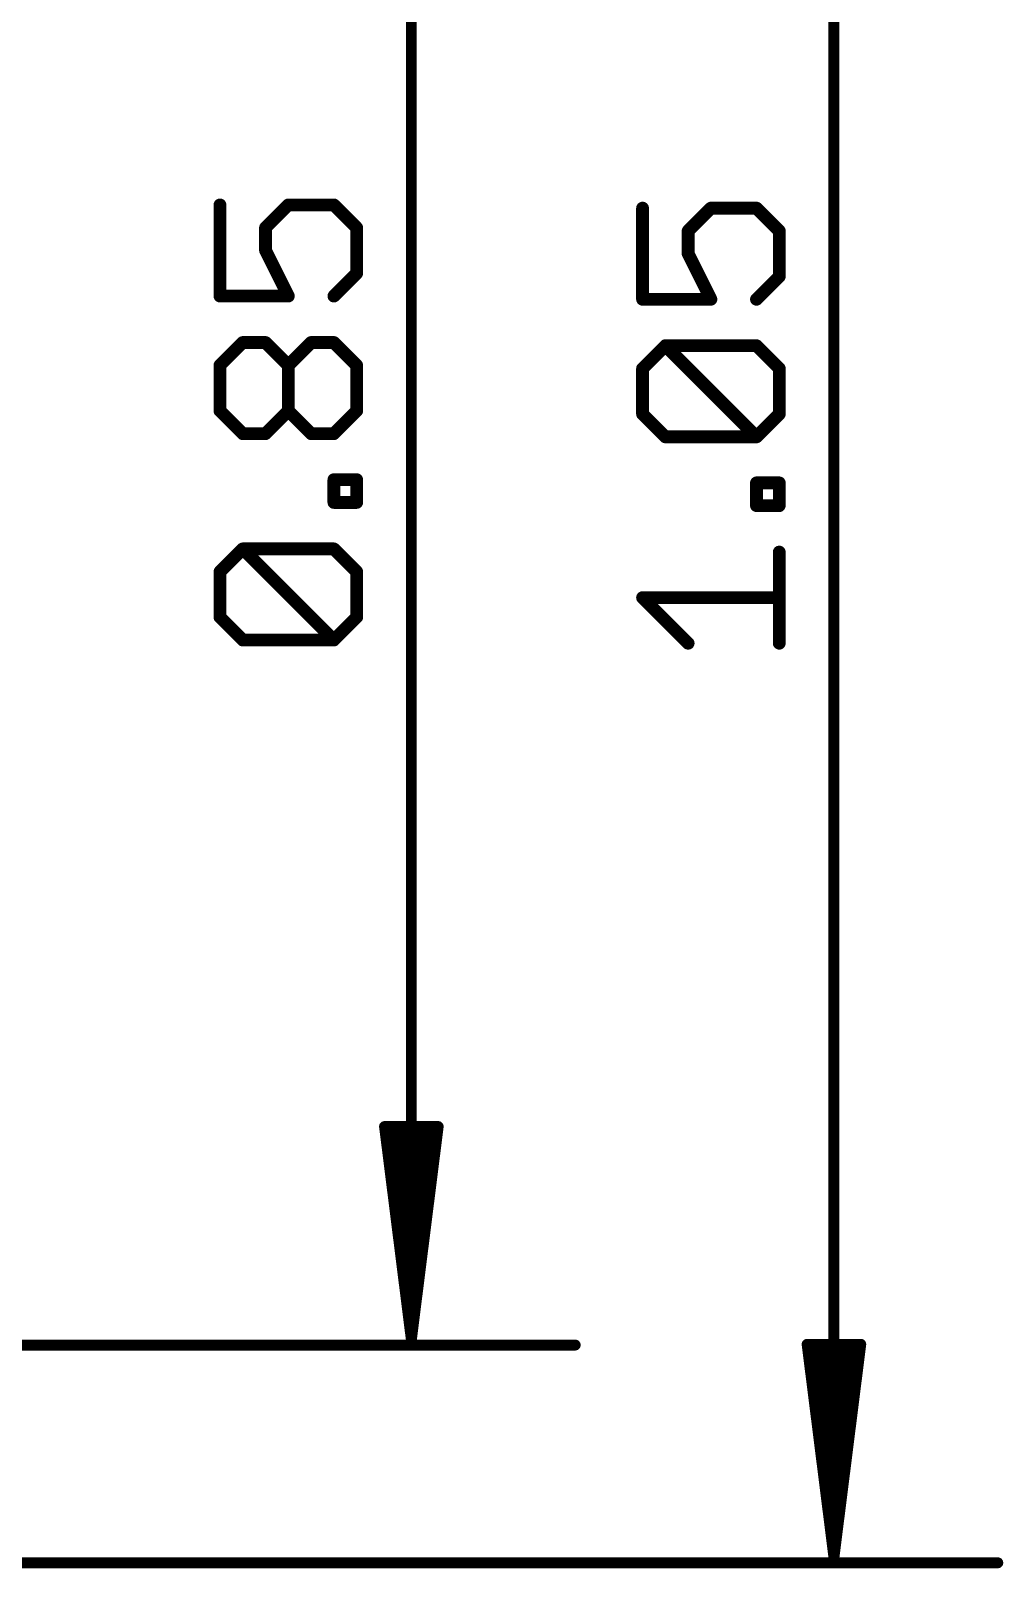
# Model space of a CAD drawing. Extents: x -5.2 to 31.1, y -9.3 to 38.1.
# Drawn here: x 19.55 to 31.12, y -0.12 to 18.18 of the extents above; entities that cross this region are included whole.
import ezdxf

# ---------------------------------------------------------------- set-up
doc = ezdxf.new("R2010")
doc.units = 0
doc.layers.add('47', color=253, linetype='CONTINUOUS')

msp = doc.modelspace()

# ---------------------------------------------------------------- linework, layer by layer
at = {"layer": '47'}
for points, const_width in [([(29.1084, 0.0142), (29.1084, 26.5796)], 0.13), ([(24.0792, 2.605), (24.0792, 24.065)], 0.13), ([(21.8015, 16.1074), (21.8015, 15.0227)], 0.1524), ([(22.3438, 15.8362), (22.615, 16.1074)], 0.1524), ([(22.615, 16.1074), (23.1573, 16.1074)], 0.1524), ([(23.1573, 16.1074), (23.4285, 15.8362)], 0.1524), ([(26.8307, 16.0693), (26.8307, 14.9846)], 0.1524), ([(27.373, 15.7981), (27.6442, 16.0693)], 0.1524), ([(27.6442, 16.0693), (28.1865, 16.0693)], 0.1524), ([(28.1865, 16.0693), (28.4577, 15.7981)], 0.1524), ([(22.3438, 15.565), (22.3438, 15.8362)], 0.1524), ([(23.4285, 15.8362), (23.4285, 15.2939)], 0.1524), ([(27.373, 15.5269), (27.373, 15.7981)], 0.1524), ([(28.4577, 15.7981), (28.4577, 15.2558)], 0.1524), ([(22.615, 15.0227), (22.3438, 15.565)], 0.1524), ([(27.6442, 14.9846), (27.373, 15.5269)], 0.1524), ([(23.4285, 15.2939), (23.1573, 15.0227)], 0.1524), ([(28.4577, 15.2558), (28.1865, 14.9846)], 0.1524), ([(21.8015, 15.0227), (22.615, 15.0227)], 0.1524), ([(26.8307, 14.9846), (27.6442, 14.9846)], 0.1524), ([(21.8015, 14.199), (22.0727, 14.4702)], 0.1524), ([(22.0727, 14.4702), (22.3438, 14.4702)], 0.1524), ([(22.3438, 14.4702), (22.615, 14.199)], 0.1524), ([(22.615, 14.199), (22.8862, 14.4702)], 0.1524), ([(22.8862, 14.4702), (23.1573, 14.4702)], 0.1524), ([(23.1573, 14.4702), (23.4285, 14.199)], 0.1524), ([(26.8307, 14.1609), (27.1019, 14.4321)], 0.1524), ([(27.1019, 14.4321), (28.1865, 14.4321)], 0.1524), ([(28.1865, 13.3474), (27.1019, 14.4321)], 0.1524), ([(28.1865, 14.4321), (28.4577, 14.1609)], 0.1524), ([(21.8015, 13.6567), (21.8015, 14.199)], 0.1524), ([(22.615, 13.6567), (22.615, 14.199)], 0.1524), ([(23.4285, 14.199), (23.4285, 13.6567)], 0.1524), ([(26.8307, 13.6186), (26.8307, 14.1609)], 0.1524), ([(28.4577, 14.1609), (28.4577, 13.6186)], 0.1524), ([(22.0727, 13.3855), (21.8015, 13.6567)], 0.1524), ([(22.615, 13.6567), (22.3438, 13.3855)], 0.1524), ([(22.8862, 13.3855), (22.615, 13.6567)], 0.1524), ([(23.4285, 13.6567), (23.1573, 13.3855)], 0.1524), ([(27.1019, 13.3474), (26.8307, 13.6186)], 0.1524), ([(28.4577, 13.6186), (28.1865, 13.3474)], 0.1524), ([(22.3438, 13.3855), (22.0727, 13.3855)], 0.1524), ([(23.1573, 13.3855), (22.8862, 13.3855)], 0.1524), ([(28.1865, 13.3474), (27.1019, 13.3474)], 0.1524), ([(23.1573, 12.567), (23.1573, 12.8381)], 0.1524), ([(23.1573, 12.8381), (23.4285, 12.8381)], 0.1524), ([(23.4285, 12.8381), (23.4285, 12.567)], 0.1524), ([(28.1865, 12.5289), (28.1865, 12.8)], 0.1524), ([(28.1865, 12.8), (28.4577, 12.8)], 0.1524), ([(28.4577, 12.8), (28.4577, 12.5289)], 0.1524), ([(23.4285, 12.567), (23.1573, 12.567)], 0.1524), ([(28.4577, 12.5289), (28.1865, 12.5289)], 0.1524), ([(21.8015, 11.7433), (22.0727, 12.0145)], 0.1524), ([(22.0727, 12.0145), (23.1573, 12.0145)], 0.1524), ([(23.1573, 10.9298), (22.0727, 12.0145)], 0.1524), ([(23.1573, 12.0145), (23.4285, 11.7433)], 0.1524), ([(28.4577, 10.8917), (28.4577, 11.9764)], 0.1524), ([(21.8015, 11.201), (21.8015, 11.7433)], 0.1524), ([(23.4285, 11.7433), (23.4285, 11.201)], 0.1524), ([(27.373, 10.8917), (26.8307, 11.434)], 0.1524), ([(26.8307, 11.434), (28.4577, 11.434)], 0.1524), ([(22.0727, 10.9298), (21.8015, 11.201)], 0.1524), ([(23.4285, 11.201), (23.1573, 10.9298)], 0.1524), ([(23.1573, 10.9298), (22.0727, 10.9298)], 0.1524), ([(24.0792, 2.605), (23.76, 5.14)], 0.13), ([(23.76, 5.14), (24.3984, 5.14)], 0.13), ([(24.0792, 2.605), (23.8192, 5.14)], 0.13), ([(24.0792, 2.605), (23.9492, 5.14)], 0.13), ([(24.3984, 5.14), (24.0792, 2.605)], 0.13), ([(24.2092, 5.14), (24.0792, 2.605)], 0.13), ([(24.3392, 5.14), (24.0792, 2.605)], 0.13), ([(16.5608, 2.54), (26.0292, 2.54)], 0.13), ([(29.1084, 0.0142), (28.7892, 2.5492)], 0.13), ([(28.7892, 2.5492), (29.4276, 2.5492)], 0.13), ([(29.1084, 0.0142), (28.8484, 2.5492)], 0.13), ([(29.1084, 0.0142), (28.9784, 2.5492)], 0.13), ([(29.4276, 2.5492), (29.1084, 0.0142)], 0.13), ([(29.2384, 2.5492), (29.1084, 0.0142)], 0.13), ([(29.3684, 2.5492), (29.1084, 0.0142)], 0.13), ([(10.6172, -0.0508), (31.0584, -0.0508)], 0.13)]:
    msp.add_lwpolyline(points, dxfattribs=dict(at, const_width=const_width))
for points, const_width in [([(21.8396, 16.1074, 1), (21.7634, 16.1074)], 0.0762), ([(22.615, 16.1455, 1), (22.615, 16.0693)], 0.0762), ([(22.6419, 16.0804, 1), (22.5881, 16.1343)], 0.0762), ([(23.1843, 16.1343, 1), (23.1304, 16.0804)], 0.0762), ([(23.1573, 16.0693, 1), (23.1573, 16.1455)], 0.0762), ([(26.8688, 16.0693, 1), (26.7926, 16.0693)], 0.0762), ([(27.6442, 16.1074, 1), (27.6442, 16.0312)], 0.0762), ([(27.6711, 16.0423, 1), (27.6173, 16.0962)], 0.0762), ([(28.2135, 16.0962, 1), (28.1596, 16.0423)], 0.0762), ([(28.1865, 16.0312, 1), (28.1865, 16.1074)], 0.0762), ([(22.3819, 15.8362, 1), (22.3057, 15.8362)], 0.0762), ([(22.3169, 15.8631, 1), (22.3708, 15.8093)], 0.0762), ([(23.4666, 15.8362, 1), (23.3904, 15.8362)], 0.0762), ([(23.4016, 15.8093, 1), (23.4554, 15.8631)], 0.0762), ([(27.4111, 15.7981, 1), (27.3349, 15.7981)], 0.0762), ([(27.3461, 15.825, 1), (27.4, 15.7712)], 0.0762), ([(28.4958, 15.7981, 1), (28.4196, 15.7981)], 0.0762), ([(28.4308, 15.7712, 1), (28.4846, 15.825)], 0.0762), ([(22.3057, 15.565, 1), (22.3819, 15.565)], 0.0762), ([(22.3779, 15.5821, 1), (22.3098, 15.548)], 0.0762), ([(27.3349, 15.5269, 1), (27.4111, 15.5269)], 0.0762), ([(27.4071, 15.544, 1), (27.339, 15.5099)], 0.0762), ([(23.4554, 15.2669, 1), (23.4016, 15.3208)], 0.0762), ([(23.3904, 15.2939, 1), (23.4666, 15.2939)], 0.0762), ([(28.4196, 15.2558, 1), (28.4958, 15.2558)], 0.0762), ([(28.4846, 15.2288, 1), (28.4308, 15.2827)], 0.0762), ([(21.8015, 15.0608, 1), (21.8015, 14.9846)], 0.0762), ([(21.7634, 15.0227, 1), (21.8396, 15.0227)], 0.0762), ([(22.5809, 15.0057, 1), (22.6491, 15.0397)], 0.0762), ([(22.615, 14.9846, 1), (22.615, 15.0608)], 0.0762), ([(23.1304, 15.0496, 1), (23.1843, 14.9958)], 0.0762), ([(26.8307, 15.0227, 1), (26.8307, 14.9465)], 0.0762), ([(26.7926, 14.9846, 1), (26.8688, 14.9846)], 0.0762), ([(27.6101, 14.9676, 1), (27.6783, 15.0016)], 0.0762), ([(27.6442, 14.9465, 1), (27.6442, 15.0227)], 0.0762), ([(28.1596, 15.0115, 1), (28.2135, 14.9577)], 0.0762), ([(22.0727, 14.5083, 1), (22.0727, 14.4321)], 0.0762), ([(22.0996, 14.4433, 1), (22.0457, 14.4971)], 0.0762), ([(22.3708, 14.4971, 1), (22.3169, 14.4433)], 0.0762), ([(22.3438, 14.4321, 1), (22.3438, 14.5083)], 0.0762), ([(22.8862, 14.5083, 1), (22.8862, 14.4321)], 0.0762), ([(22.9131, 14.4433, 1), (22.8592, 14.4971)], 0.0762), ([(23.1843, 14.4971, 1), (23.1304, 14.4433)], 0.0762), ([(23.1573, 14.4321, 1), (23.1573, 14.5083)], 0.0762), ([(27.1019, 14.4702, 1), (27.1019, 14.394)], 0.0762), ([(27.1288, 14.459, 1), (27.0749, 14.4052)], 0.0762), ([(27.1288, 14.4052, 1), (27.0749, 14.459)], 0.0762), ([(28.2135, 14.459, 1), (28.1596, 14.4052)], 0.0762), ([(28.1865, 14.394, 1), (28.1865, 14.4702)], 0.0762), ([(21.8396, 14.199, 1), (21.7634, 14.199)], 0.0762), ([(22.6531, 14.199, 1), (22.5769, 14.199)], 0.0762), ([(23.4666, 14.199, 1), (23.3904, 14.199)], 0.0762), ([(21.7746, 14.226, 1), (21.8285, 14.1721)], 0.0762), ([(22.5881, 14.226, 1), (22.6419, 14.1721)], 0.0762), ([(22.5881, 14.1721, 1), (22.6419, 14.226)], 0.0762), ([(23.4016, 14.1721, 1), (23.4554, 14.226)], 0.0762), ([(26.8688, 14.1609, 1), (26.7926, 14.1609)], 0.0762), ([(26.8038, 14.1879, 1), (26.8577, 14.134)], 0.0762), ([(28.4958, 14.1609, 1), (28.4196, 14.1609)], 0.0762), ([(28.4308, 14.134, 1), (28.4846, 14.1879)], 0.0762), ([(21.8285, 13.6836, 1), (21.7746, 13.6298)], 0.0762), ([(22.6419, 13.6836, 1), (22.5881, 13.6298)], 0.0762), ([(22.6419, 13.6298, 1), (22.5881, 13.6836)], 0.0762), ([(23.4554, 13.6298, 1), (23.4016, 13.6836)], 0.0762), ([(21.7634, 13.6567, 1), (21.8396, 13.6567)], 0.0762), ([(22.5769, 13.6567, 1), (22.6531, 13.6567)], 0.0762), ([(23.3904, 13.6567, 1), (23.4666, 13.6567)], 0.0762), ([(26.7926, 13.6186, 1), (26.8688, 13.6186)], 0.0762), ([(26.8577, 13.6455, 1), (26.8038, 13.5917)], 0.0762), ([(28.4196, 13.6186, 1), (28.4958, 13.6186)], 0.0762), ([(28.4846, 13.5917, 1), (28.4308, 13.6455)], 0.0762), ([(22.0727, 13.4236, 1), (22.0727, 13.3474)], 0.0762), ([(22.0457, 13.3586, 1), (22.0996, 13.4125)], 0.0762), ([(22.3169, 13.4125, 1), (22.3708, 13.3586)], 0.0762), ([(22.3438, 13.3474, 1), (22.3438, 13.4236)], 0.0762), ([(22.8862, 13.4236, 1), (22.8862, 13.3474)], 0.0762), ([(22.8592, 13.3586, 1), (22.9131, 13.4125)], 0.0762), ([(23.1304, 13.4125, 1), (23.1843, 13.3586)], 0.0762), ([(23.1573, 13.3474, 1), (23.1573, 13.4236)], 0.0762), ([(27.1019, 13.3855, 1), (27.1019, 13.3093)], 0.0762), ([(27.0749, 13.3205, 1), (27.1288, 13.3744)], 0.0762), ([(28.1596, 13.3744, 1), (28.2135, 13.3205)], 0.0762), ([(28.1596, 13.3205, 1), (28.2135, 13.3744)], 0.0762), ([(28.1865, 13.3093, 1), (28.1865, 13.3855)], 0.0762), ([(23.1954, 12.8381, 1), (23.1192, 12.8381)], 0.0762), ([(23.1573, 12.8762, 1), (23.1573, 12.8)], 0.0762), ([(23.4666, 12.8381, 1), (23.3904, 12.8381)], 0.0762), ([(23.4285, 12.8, 1), (23.4285, 12.8762)], 0.0762), ([(28.2246, 12.8, 1), (28.1484, 12.8)], 0.0762), ([(28.1865, 12.8381, 1), (28.1865, 12.7619)], 0.0762), ([(28.4958, 12.8, 1), (28.4196, 12.8)], 0.0762), ([(28.4577, 12.7619, 1), (28.4577, 12.8381)], 0.0762), ([(23.1573, 12.6051, 1), (23.1573, 12.5289)], 0.0762), ([(23.4285, 12.5289, 1), (23.4285, 12.6051)], 0.0762), ([(23.1192, 12.567, 1), (23.1954, 12.567)], 0.0762), ([(23.3904, 12.567, 1), (23.4666, 12.567)], 0.0762), ([(28.1865, 12.567, 1), (28.1865, 12.4908)], 0.0762), ([(28.1484, 12.5289, 1), (28.2246, 12.5289)], 0.0762), ([(28.4196, 12.5289, 1), (28.4958, 12.5289)], 0.0762), ([(28.4577, 12.4908, 1), (28.4577, 12.567)], 0.0762), ([(22.0996, 12.0414, 1), (22.0457, 11.9875)], 0.0762), ([(22.0727, 12.0526, 1), (22.0727, 11.9764)], 0.0762), ([(22.0996, 11.9875, 1), (22.0457, 12.0414)], 0.0762), ([(23.1843, 12.0414, 1), (23.1304, 11.9875)], 0.0762), ([(23.1573, 11.9764, 1), (23.1573, 12.0526)], 0.0762), ([(28.4958, 11.9764, 1), (28.4196, 11.9764)], 0.0762), ([(21.8396, 11.7433, 1), (21.7634, 11.7433)], 0.0762), ([(21.7746, 11.7702, 1), (21.8285, 11.7164)], 0.0762), ([(23.4666, 11.7433, 1), (23.3904, 11.7433)], 0.0762), ([(23.4016, 11.7164, 1), (23.4554, 11.7702)], 0.0762), ([(26.8577, 11.461, 1), (26.8038, 11.4071)], 0.0762), ([(26.8307, 11.4721, 1), (26.8307, 11.3959)], 0.0762), ([(28.4577, 11.3959, 1), (28.4577, 11.4721)], 0.0762), ([(21.8285, 11.2279, 1), (21.7746, 11.174)], 0.0762), ([(21.7634, 11.201, 1), (21.8396, 11.201)], 0.0762), ([(23.3904, 11.201, 1), (23.4666, 11.201)], 0.0762), ([(23.4554, 11.174, 1), (23.4016, 11.2279)], 0.0762), ([(22.0727, 10.9679, 1), (22.0727, 10.8917)], 0.0762), ([(22.0457, 10.9029, 1), (22.0996, 10.9568)], 0.0762), ([(23.1304, 10.9568, 1), (23.1843, 10.9029)], 0.0762), ([(23.1304, 10.9029, 1), (23.1843, 10.9568)], 0.0762), ([(23.1573, 10.8917, 1), (23.1573, 10.9679)], 0.0762), ([(27.3461, 10.8648, 1), (27.4, 10.9187)], 0.0762), ([(28.4196, 10.8917, 1), (28.4958, 10.8917)], 0.0762), ([(23.7922, 5.1441, 1), (23.7277, 5.1359)], 0.065), ([(23.76, 5.1725, 1), (23.76, 5.1075)], 0.065), ([(23.8515, 5.1433, 1), (23.7869, 5.1367)], 0.065), ([(23.9817, 5.1417, 1), (23.9167, 5.1383)], 0.065), ([(24.2417, 5.1383, 1), (24.1767, 5.1417)], 0.065), ([(24.3715, 5.1367, 1), (24.3069, 5.1433)], 0.065), ([(24.4307, 5.1359, 1), (24.3662, 5.1441)], 0.065), ([(24.3984, 5.1075, 1), (24.3984, 5.1725)], 0.065), ([(24.047, 2.6091, 1), (24.1114, 2.6009)], 0.065), ([(24.0469, 2.6083, 1), (24.1115, 2.6017)], 0.065), ([(24.0467, 2.6033, 1), (24.1117, 2.6067)], 0.065), ([(24.0467, 2.6067, 1), (24.1117, 2.6033)], 0.065), ([(24.0467, 2.605, 1), (24.1117, 2.605)], 0.065), ([(24.0469, 2.6017, 1), (24.1115, 2.6083)], 0.065), ([(24.047, 2.6009, 1), (24.1114, 2.6091)], 0.065), ([(26.0292, 2.5075, 1), (26.0292, 2.5725)], 0.065), ([(28.8214, 2.5533, 1), (28.7569, 2.5451)], 0.065), ([(28.7892, 2.5817, 1), (28.7892, 2.5167)], 0.065), ([(28.8807, 2.5525, 1), (28.8161, 2.5459)], 0.065), ([(29.0109, 2.5509, 1), (28.9459, 2.5475)], 0.065), ([(29.2709, 2.5475, 1), (29.2059, 2.5509)], 0.065), ([(29.4007, 2.5459, 1), (29.3361, 2.5525)], 0.065), ([(29.4599, 2.5451, 1), (29.3954, 2.5533)], 0.065), ([(29.4276, 2.5167, 1), (29.4276, 2.5817)], 0.065), ([(29.0762, 0.0183, 1), (29.1406, 0.0101)], 0.065), ([(29.0761, 0.0175, 1), (29.1407, 0.0109)], 0.065), ([(29.0759, 0.0125, 1), (29.1409, 0.0159)], 0.065), ([(29.0759, 0.0159, 1), (29.1409, 0.0125)], 0.065), ([(29.0759, 0.0142, 1), (29.1409, 0.0142)], 0.065), ([(29.0761, 0.0109, 1), (29.1407, 0.0175)], 0.065), ([(29.0762, 0.0101, 1), (29.1406, 0.0183)], 0.065), ([(31.0584, -0.0833, 1), (31.0584, -0.0183)], 0.065)]:
    msp.add_lwpolyline(points, format="xyb", dxfattribs=dict(at, const_width=const_width))

doc.saveas('drawing.dxf')
